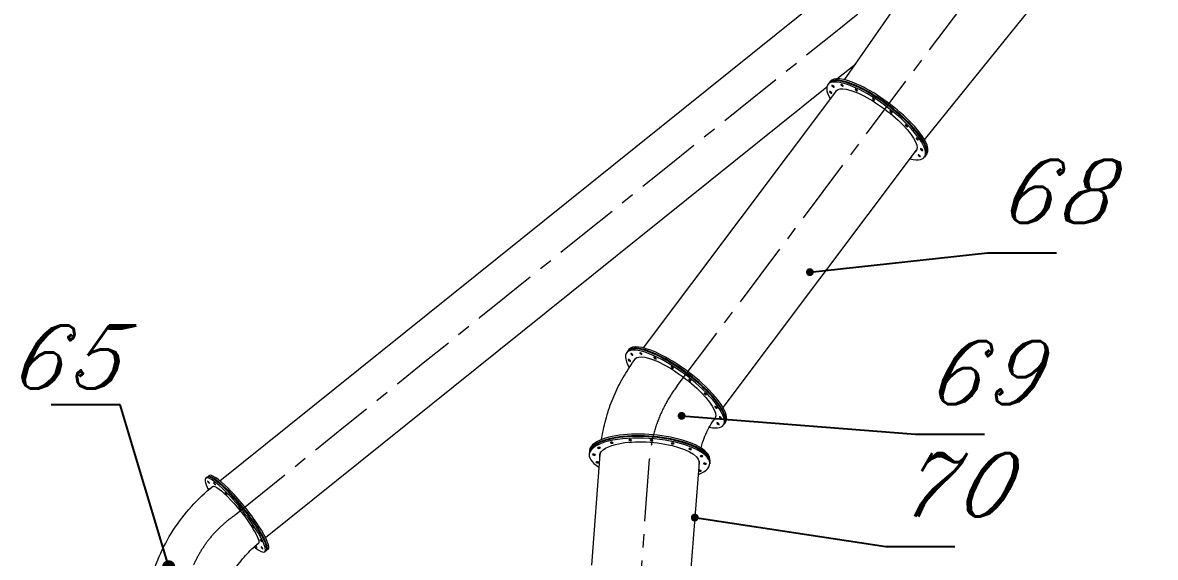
# Model space of a CAD drawing. Header units: inches. Extents: x -350577 to -266477, y -437959 to -377535.
# Drawn here: x -289903 to -284513, y -413794 to -411249 of the extents above; entities that cross this region are included whole.
import ezdxf

# ---------------------------------------------------------------- set-up
doc = ezdxf.new("R2010")
doc.units = ezdxf.units.IN
doc.header["$MEASUREMENT"] = 0
doc.linetypes.add('CENTER', pattern=[2, 1.25, -0.25, 0.25, -0.25])
doc.layers.add('CENTER       (itatec)', color=4, linetype='CENTER', lineweight=9)
doc.layers.add('ORGINAL (itatec)', color=3, linetype='Continuous', lineweight=9)
doc.styles.add('Geniso', font='geniso.shx', dxfattribs={"oblique": 15})
doc.dimstyles.new('scale 1b100', dxfattribs={"dimscale": 100, "dimtxt": 3, "dimasz": 2.5, "dimexe": 1, "dimexo": 1, "dimgap": 1, "dimtad": 1, "dimdec": 0, "dimzin": 0, "dimdsep": 46, "dimtxsty": 'Geniso', "dimcen": 0, "dimclrd": 1, "dimclre": 1, "dimclrt": 7, "dimadec": 0, "dimazin": 0, "dimtfac": 1, "dimtdec": 0, "dimtmove": 0, "dimatfit": 3, "dimfxl": 0.75, "dimtolj": 1, "dimtzin": 0, "dimarcsym": 0})

msp = doc.modelspace()

# ---------------------------------------------------------------- linework, layer by layer
at = {"layer": 'CENTER       (itatec)', "ltscale": 250}
for points in [[(-287157.5, -416810.1), (-287157.5, -416614.1), (-286920.3, -413327.2, -0.146446), (-286787.7, -412977.9), (-282354.7, -407073.4)], [(-289137.4, -414603.9), (-289137.4, -414055.9, -0.249375), (-288891.2, -413592.9, -0.001559), (-284756.7, -410271.9, -11.993477)]]:
    msp.add_lwpolyline(points, format="xyb", dxfattribs=at)
at = {"layer": 'ORGINAL (itatec)', "extrusion": (-5.55112e-17, 0.816497, 0.57735)}
for p, q in [((-288964.7, -413429.5), (-285230, -410430.6)), ((-285611.1, -411807.1), (-284522, -410453.9)), ((-285992.2, -411521.1), (-285743.9, -411165.9)), ((-286028.2, -411516.6), (-285938.9, -411444.9)), ((-286066.8, -411538.4), (-286071.3, -411544.5)), ((-286059.9, -411529.2), (-286064.5, -411535.3)), ((-288747.5, -413700), (-286076, -411555)), ((-286948.1, -412797.6), (-286028.2, -411571.9)), ((-286569.8, -413081.5), (-285649.9, -411855.9)), ((-285600, -411874.4), (-285604.6, -411880.5)), ((-285606.9, -411883.6), (-285611.5, -411889.7)), ((-287024.5, -412814.5), (-287029.1, -412820.6)), ((-287017.6, -412805.3), (-287022.2, -412811.4)), ((-286564.6, -413159.6), (-286569.2, -413165.7)), ((-286557.8, -413150.5), (-286562.4, -413156.6)), ((-287206.4, -413297.5), (-287207, -413305)), ((-287205.5, -413286.3), (-287206.1, -413293.8)), ((-287155.8, -413305.2), (-287196.5, -413832.1)), ((-286632.2, -413330.6), (-286632.8, -413338.1)), ((-286684.2, -413341.6), (-286724.9, -413868.6)), ((-286633.1, -413341.8), (-286633.7, -413349.3)), ((-289025.6, -413413), (-289031.7, -413417.9)), ((-289016.4, -413405.6), (-289022.5, -413410.5)), ((-288744.5, -413763.1), (-288750.6, -413768)), ((-288735.3, -413755.7), (-288741.4, -413760.6))]:
    msp.add_line(p, q, dxfattribs=at)
at = {"layer": 'ORGINAL (itatec)'}
for centre, major_axis, ratio, start_param, end_param in [((-285841.4, -411717.1), (-229.9, 172.6), 0.2931, -0.902931, 0.604813), ((-285836.8, -411711), (-229.9, 172.6), 0.2931, -0.902931, 0), ((-285834.5, -411707.9), (-229.9, 172.6), 0.2931, -0.902931, 0.022694), ((-285829.9, -411701.8), (-229.9, 172.6), 0.2931, -0.902931, 0), ((-285836.8, -411711), (229.9, -172.6), 0.2931, 0, 2.238661), ((-285834.5, -411707.9), (229.9, -172.6), 0.2931, -0.022694, 2.238661), ((-285829.9, -411701.8), (229.9, -172.6), 0.2931, 0, 2.238661), ((-285841.4, -411717.1), (229.9, -172.6), 0.2931, -0.604813, 2.238661), ((-286799.2, -412993.2), (-229.9, 172.6), 0.2931, -0.902931, 0.614454), ((-286792.3, -412984), (-229.9, 172.6), 0.2931, -0.902931, 0.022694), ((-286787.7, -412977.9), (-229.9, 172.6), 0.2931, -0.902931, 0), ((-286794.6, -412987), (-229.9, 172.6), 0.2931, -0.902931, 0), ((-286799.2, -412993.2), (229.9, -172.6), 0.2931, -0.584764, 2.238661), ((-286794.6, -412987), (229.9, -172.6), 0.2931, 0, 2.238661), ((-286792.3, -412984), (229.9, -172.6), 0.2931, -0.022694, 2.238661), ((-286787.7, -412977.9), (229.9, -172.6), 0.2931, 0, 2.238661), ((-286918.9, -413308.4), (-286.6, 22.1), 0.342239, -0.796949, 0), ((-286920.3, -413327.2), (286.6, -22.1), 0.342239, -0.604813, 2.344644), ((-286919.7, -413319.7), (286.6, -22.1), 0.342239, 0, 2.344644), ((-286919.4, -413315.9), (286.6, -22.1), 0.342239, -0.0191, 2.344644), ((-286918.9, -413308.4), (286.6, -22.1), 0.342239, 0, 2.344644), ((-286920.3, -413327.2), (-286.6, 22.1), 0.342239, -0.796949, 0.604813), ((-286919.7, -413319.7), (-286.6, 22.1), 0.342239, -0.796949, 0), ((-286919.4, -413315.9), (-286.6, 22.1), 0.342239, -0.796949, 0.0191), ((-286920, -413323.4), (-235.8, 18.2), 0.342239, -0.068086, 0), ((-286920, -413323.4), (235.8, -18.2), 0.342239, 0, 0.068086), ((-288891.2, -413592.9), (-140.6, 175.1), 0.177854, -1.009718, 0.690988), ((-288885.1, -413588), (-140.6, 175.1), 0.177854, -1.009718, 0), ((-288882, -413585.5), (-140.6, 175.1), 0.177854, -1.009718, 0.049311), ((-288875.8, -413580.6), (-140.6, 175.1), 0.177854, -1.009718, 0), ((-288891.2, -413592.9), (140.6, -175.1), 0.177854, -0.681826, 2.131874), ((-288885.1, -413588), (140.6, -175.1), 0.177854, 0, 2.131874), ((-288882, -413585.5), (140.6, -175.1), 0.177854, -0.049311, 2.131874), ((-288875.8, -413580.6), (140.6, -175.1), 0.177854, 0, 2.131874)]:
    msp.add_ellipse(centre, major_axis=major_axis, ratio=ratio, start_param=start_param, end_param=end_param, dxfattribs=at)
at = {"layer": 'ORGINAL (itatec)', "extrusion": (3.11077e-16, 5.99409e-16, -1)}
for centre in [(-286046.4, -411551.8), (-286058, -411580.9), (-285936.1, -411569.8), (-285854.1, -411614.1), (-285770.3, -411674.1), (-285697.2, -411740.6), (-285646.1, -411803.5), (-285624.8, -411853.3), (-285636.4, -411882.4), (-287004.2, -412827.9), (-286893.8, -412845.9), (-287015.8, -412857), (-286811.9, -412890.2), (-286728, -412950.1), (-286655, -413016.6), (-286603.9, -413079.6), (-286594.2, -413158.4), (-286582.5, -413129.4)]:
    msp.add_ellipse(centre, major_axis=(5.6, -4.2), ratio=0.2931, start_param=-5.380254, end_param=0.902931, dxfattribs=at)
at = {"layer": 'ORGINAL (itatec)', "extrusion": (2.55606e-16, 7.10451e-16, -1)}
for centre in [(-286003.6, -411547.9), (-286961.4, -412824)]:
    msp.add_ellipse(centre, major_axis=(5.6, -4.2), ratio=0.2931, start_param=-5.380254, end_param=0.902931, dxfattribs=at)
at = {"layer": 'ORGINAL (itatec)', "extrusion": (3.33325e-16, 7.21526e-16, -1)}
msp.add_ellipse((-285841.4, -411717.1), major_axis=(-189.9, 142.6), ratio=0.2931, start_param=-0.091799, end_param=0.902931, dxfattribs=at)
at = {"layer": 'ORGINAL (itatec)', "extrusion": (2.22184e-16, 3.88498e-16, -1)}
msp.add_ellipse((-285836.8, -411711), major_axis=(-189.9, 142.6), ratio=0.2931, start_param=-0.091799, end_param=-0.054966, dxfattribs=at)
at = {"layer": 'ORGINAL (itatec)', "extrusion": (6.67447e-17, 3.6635e-16, -1)}
for centre, major_axis, start_param, end_param in [((-285839, -411713.9), (-189.1, 142), 0, 0.044413), ((-285834.5, -411707.9), (-189.9, 142.6), -0.092935, -0.082501)]:
    msp.add_ellipse(centre, major_axis=major_axis, ratio=0.2931, start_param=start_param, end_param=end_param, dxfattribs=at)
at = {"layer": 'ORGINAL (itatec)', "extrusion": (2.88829e-16, 4.77292e-16, -1)}
for centre, start_param in [((-285841.4, -411717.1), -2.238661), ((-285836.8, -411711), 0.054966)]:
    msp.add_ellipse(centre, major_axis=(189.9, -142.6), ratio=0.2931, start_param=start_param, end_param=0.091799, dxfattribs=at)
at = {"layer": 'ORGINAL (itatec)', "extrusion": (-1.09749e-17, 3.55275e-16, -1)}
msp.add_ellipse((-285839, -411713.9), major_axis=(189.1, -142), ratio=0.2931, start_param=-0.044413, end_param=0, dxfattribs=at)
at = {"layer": 'ORGINAL (itatec)', "extrusion": (1.3339e-16, 4.55144e-16, -1)}
msp.add_ellipse((-285834.5, -411707.9), major_axis=(189.9, -142.6), ratio=0.2931, start_param=0.082501, end_param=0.092935, dxfattribs=at)
at = {"layer": 'ORGINAL (itatec)', "extrusion": (4.10946e-16, 4.55044e-16, -1)}
msp.add_ellipse((-285679.2, -411886.2), major_axis=(5.6, -4.2), ratio=0.2931, start_param=-0.722139, end_param=0.722139, dxfattribs=at)
at = {"layer": 'ORGINAL (itatec)', "extrusion": (2.44532e-16, 7.88171e-16, -1)}
msp.add_ellipse((-286799.2, -412993.2), major_axis=(-189.9, 142.6), ratio=0.2931, start_param=-0.094701, end_param=0.902931, dxfattribs=at)
at = {"layer": 'ORGINAL (itatec)', "extrusion": (3.444e-16, 6.43806e-16, -1)}
msp.add_ellipse((-286796.8, -412990), major_axis=(-189.1, 142), ratio=0.2931, start_param=0, end_param=0.044413, dxfattribs=at)
at = {"layer": 'ORGINAL (itatec)', "extrusion": (2.44432e-16, 5.10615e-16, -1)}
msp.add_ellipse((-286792.3, -412984), major_axis=(-189.9, 142.6), ratio=0.2931, start_param=-0.092935, end_param=-0.082501, dxfattribs=at)
at = {"layer": 'ORGINAL (itatec)', "extrusion": (2.33358e-16, 5.88335e-16, -1)}
msp.add_ellipse((-286794.6, -412987), major_axis=(-189.9, 142.6), ratio=0.2931, start_param=-0.091998, end_param=-0.054966, dxfattribs=at)
at = {"layer": 'ORGINAL (itatec)', "extrusion": (2.6668e-16, 6.32732e-16, -1)}
msp.add_ellipse((-286799.2, -412993.2), major_axis=(189.9, -142.6), ratio=0.2931, start_param=-2.238661, end_param=0.085894, dxfattribs=at)
at = {"layer": 'ORGINAL (itatec)', "extrusion": (4.33194e-16, 5.77161e-16, -1)}
msp.add_ellipse((-286794.6, -412987), major_axis=(189.9, -142.6), ratio=0.2931, start_param=0.054966, end_param=0.091377, dxfattribs=at)
at = {"layer": 'ORGINAL (itatec)', "extrusion": (3.88797e-16, 6.10483e-16, -1)}
msp.add_ellipse((-286796.8, -412990), major_axis=(189.1, -142), ratio=0.2931, start_param=-0.044413, end_param=0, dxfattribs=at)
at = {"layer": 'ORGINAL (itatec)', "extrusion": (1.22315e-16, 5.32863e-16, -1)}
msp.add_ellipse((-286792.3, -412984), major_axis=(189.9, -142.6), ratio=0.2931, start_param=0.082501, end_param=0.092935, dxfattribs=at)
at = {"layer": 'ORGINAL (itatec)', "extrusion": (7.10307e-17, 8.29661e-16, -1)}
msp.add_ellipse((-287160.5, -413272.8), major_axis=(6.98, -0.54), ratio=0.342239, start_param=-5.486236788979894, end_param=0.7969485181996925, dxfattribs=at)
at = {"layer": 'ORGINAL (itatec)', "extrusion": (2.49276e-16, 7.04543e-16, -1)}
msp.add_ellipse((-286920.3, -413327.2), major_axis=(-236.8, 18.3), ratio=0.342239, start_param=-0.091799, end_param=0.796949, dxfattribs=at)
at = {"layer": 'ORGINAL (itatec)', "extrusion": (-5.94028e-17, 6.72705e-16, -1)}
for centre, start_param, end_param in [((-287100, -413248.2), -5.486236788979709, 0.7969485181998772), ((-287012.1, -413235.6), -5.486236788979802, 0.7969485181997844), ((-286910.3, -413237), -5.486236788979801, 0.7969485181997848), ((-286810, -413252.1), -5.486236788979709, 0.7969485181998772), ((-286726.5, -413278.6), -5.486236788979895, 0.796948518199692), ((-287184.4, -413305.7), -5.486236788979617, 0.7969485181999696), ((-286672.5, -413312.5), -5.486236788979709, 0.7969485181998772), ((-287168.2, -413341.9), -5.486236788979895, 0.796948518199692), ((-286680.1, -413381.5), -5.486236788979802, 0.7969485181997844), ((-286656.2, -413348.6), -5.486236788979709, 0.7969485181998772)]:
    msp.add_ellipse(centre, major_axis=(6.98, -0.54), ratio=0.342239, start_param=start_param, end_param=end_param, dxfattribs=at)
at = {"layer": 'ORGINAL (itatec)', "extrusion": (8.58814e-17, 6.61485e-16, -1)}
msp.add_ellipse((-286920.3, -413327.2), major_axis=(236.8, -18.3), ratio=0.342239, start_param=-2.344644, end_param=0.091799, dxfattribs=at)
at = {"layer": 'ORGINAL (itatec)', "extrusion": (1.06636e-16, 6.59882e-16, -1)}
msp.add_ellipse((-286919.7, -413319.7), major_axis=(-236.8, 18.3), ratio=0.342239, start_param=-0.091799, end_param=-0.046256, dxfattribs=at)
at = {"layer": 'ORGINAL (itatec)', "extrusion": (4.11116e-17, 4.42237e-16, -1)}
msp.add_ellipse((-286919.4, -413315.9), major_axis=(-236.8, 18.3), ratio=0.342239, start_param=-0.091802, end_param=-0.069415, dxfattribs=at)
at = {"layer": 'ORGINAL (itatec)', "extrusion": (4.63999e-17, 3.30475e-16, -1)}
msp.add_ellipse((-286919.7, -413319.7), major_axis=(236.8, -18.3), ratio=0.342239, start_param=0.046256, end_param=0.091799, dxfattribs=at)
at = {"layer": 'ORGINAL (itatec)', "extrusion": (-8.66778e-17, 2.29399e-16, -1)}
msp.add_ellipse((-286919.4, -413315.9), major_axis=(236.8, -18.3), ratio=0.342239, start_param=0.069415, end_param=0.091802, dxfattribs=at)
at = {"layer": 'ORGINAL (itatec)', "extrusion": (6.66323e-16, 6.77414e-16, -1)}
for centre in [(-289018.6, -413436.4), (-288989.9, -413443.2), (-288934.8, -413490.1), (-288867.9, -413564.6), (-288807.3, -413646.6), (-288769.2, -413714.3)]:
    msp.add_ellipse(centre, major_axis=(4.38, -5.46), ratio=0.177854, start_param=-5.273467, end_param=1.009718, dxfattribs=at)
at = {"layer": 'ORGINAL (itatec)', "extrusion": (1.14245e-15, 1.05972e-15, -1)}
msp.add_ellipse((-289013.2, -413471.5), major_axis=(-4.38, 5.46), ratio=0.177854, start_param=-1.261288, end_param=1.251863, dxfattribs=at)
at = {"layer": 'ORGINAL (itatec)', "extrusion": (1.90195e-16, 2.95102e-16, -1)}
msp.add_ellipse((-288891.2, -413592.9), major_axis=(-109.3, 136.1), ratio=0.177854, start_param=-0.108747, end_param=1.009718, dxfattribs=at)
at = {"layer": 'ORGINAL (itatec)', "extrusion": (1.18574e-15, 1.09448e-15, -1)}
msp.add_ellipse((-288925.6, -413482.7), major_axis=(-4.38, 5.46), ratio=0.177854, start_param=-0.00655, end_param=2.132585, dxfattribs=at)
at = {"layer": 'ORGINAL (itatec)', "extrusion": (4.93186e-16, 5.38391e-16, -1)}
msp.add_ellipse((-288891.2, -413592.9), major_axis=(109.3, -136.1), ratio=0.177854, start_param=-2.131874, end_param=0.104426, dxfattribs=at)
at = {"layer": 'ORGINAL (itatec)', "extrusion": (3.98088e-16, 3.9084e-16, -1)}
msp.add_ellipse((-288858.7, -413557.2), major_axis=(-4.38, 5.46), ratio=0.177854, start_param=0.005258, end_param=3.068777, dxfattribs=at)
at = {"layer": 'ORGINAL (itatec)', "extrusion": (7.96176e-16, 7.8168e-16, -1)}
msp.add_ellipse((-288798.1, -413639.2), major_axis=(4.38, -5.46), ratio=0.177854, start_param=-2.322049, end_param=0.059428, dxfattribs=at)
at = {"layer": 'ORGINAL (itatec)', "extrusion": (5.10243e-16, 6.94471e-16, -1)}
msp.add_ellipse((-288792.5, -413742.7), major_axis=(-4.38, 5.46), ratio=0.177854, start_param=-2.131874, end_param=-0.844089, dxfattribs=at)
at = {"layer": 'ORGINAL (itatec)', "extrusion": (-1.73778e-16, 2.16422e-16, -1)}
msp.add_ellipse((-288792.5, -413742.7), major_axis=(4.38, -5.46), ratio=0.177854, start_param=-2.311542, end_param=1.009718, dxfattribs=at)
at = {"layer": 'ORGINAL (itatec)', "extrusion": (7.44363e-16, 6.68885e-16, -1)}
msp.add_ellipse((-288763.8, -413749.5), major_axis=(4.38, -5.46), ratio=0.177854, start_param=-5.273467, end_param=1.009718, dxfattribs=at)
at = {"layer": 'ORGINAL (itatec)'}
for points, knots in [([(-287148.1, -413233.5), (-287146.3, -413221.8), (-287144.3, -413210), (-287135.9, -413166.7), (-287127.9, -413135.4), (-287108.5, -413074), (-287097.1, -413043.9), (-287070.8, -412985), (-287056, -412956.3), (-287023.2, -412900.7), (-287005.3, -412873.8), (-286985.9, -412848)], [3.9627932, 3.9627932, 3.9627932, 3.9627932, 4.0027028, 4.0027028, 4.1105181, 4.1105181, 4.2183333, 4.2183333, 4.3261486, 4.3261486, 4.4339639, 4.4339639, 4.4339639, 4.4339639]), ([(-286674.5, -413273.5), (-286672.4, -413264.7), (-286670, -413255.9), (-286662.9, -413233.7), (-286657.8, -413220.3), (-286646.1, -413194), (-286639.5, -413181.1), (-286624.7, -413156), (-286616.5, -413143.8), (-286607.6, -413131.9)], [4.0415791, 4.0415791, 4.0415791, 4.0415791, 4.1105181, 4.1105181, 4.2183333, 4.2183333, 4.3261486, 4.3261486, 4.4339639, 4.4339639, 4.4339639, 4.4339639]), ([(-289310.9, -414055.9), (-289310.9, -414010.8), (-289305.6, -413965.6), (-289285.8, -413876.4), (-289271.3, -413832.4), (-289234.6, -413746.8), (-289212.2, -413705.3), (-289160.9, -413625.9), (-289131.8, -413588.1), (-289068.3, -413517.6), (-289033.9, -413485), (-288997.2, -413455.6)], [4.712389, 4.712389, 4.712389, 4.712389, 4.944163, 4.944163, 5.175937, 5.175937, 5.407711, 5.407711, 5.639485, 5.639485, 5.870248, 5.870248, 5.870248, 5.870248]), ([(-288963.9, -414055.9), (-288963.9, -414038.3), (-288961.8, -414018.1), (-288952, -413974.3), (-288944.5, -413950.7), (-288923.8, -413902.5), (-288910.7, -413878), (-288879.8, -413830.2), (-288861.9, -413806.9), (-288822.9, -413763.7), (-288801.9, -413743.8), (-288780, -413726.1)], [4.712389, 4.712389, 4.712389, 4.712389, 4.944163, 4.944163, 5.175937, 5.175937, 5.407711, 5.407711, 5.639485, 5.639485, 5.869569, 5.869569, 5.869569, 5.869569])]:
    msp.add_open_spline(points, degree=3, knots=knots, dxfattribs=at)

# ---------------------------------------------------------------- texts
at = {"layer": 'ORGINAL (itatec)', "color": 7, "char_height": 300, "attachment_point": 5, "style": 'Geniso'}
for s, insert in [('{\\Fitalic|c0;68}', (-284978.3, -412051.6)), ('{\\Fitalic|c0;65}', (-289687, -412840)), ('{\\Fitalic|c0;69}', (-285320.2, -412915.3)), ('{\\Fitalic|c0;70}', (-285462.2, -413449))]:
    msp.add_mtext(s, dxfattribs=dict(at, insert=insert))

# ---------------------------------------------------------------- leaders
at = {"layer": 'ORGINAL (itatec)'}
for points, override in [([(-286156.7, -412436.9), (-285312.1, -412344.5), (-284983.4, -412344.5)], {"dimasz": 1.5, "dimldrblk": 'DotSmall'}), ([(-289208.2, -413839.4), (-289438.9, -413067.6), (-289767.6, -413067.6)], {"dimldrblk": 'DotSmall'}), ([(-286767.2, -413120.7), (-285653.9, -413208.2), (-285325.3, -413208.2)], {"dimasz": 1.5, "dimldrblk": 'DotSmall'}), ([(-286704.6, -413605.1), (-285795.9, -413741.9), (-285467.3, -413741.9)], {"dimasz": 1.5, "dimldrblk": 'DotSmall'})]:
    msp.add_leader(points, dimstyle='scale 1b100', override=override, dxfattribs=at)

doc.saveas('drawing.dxf')
